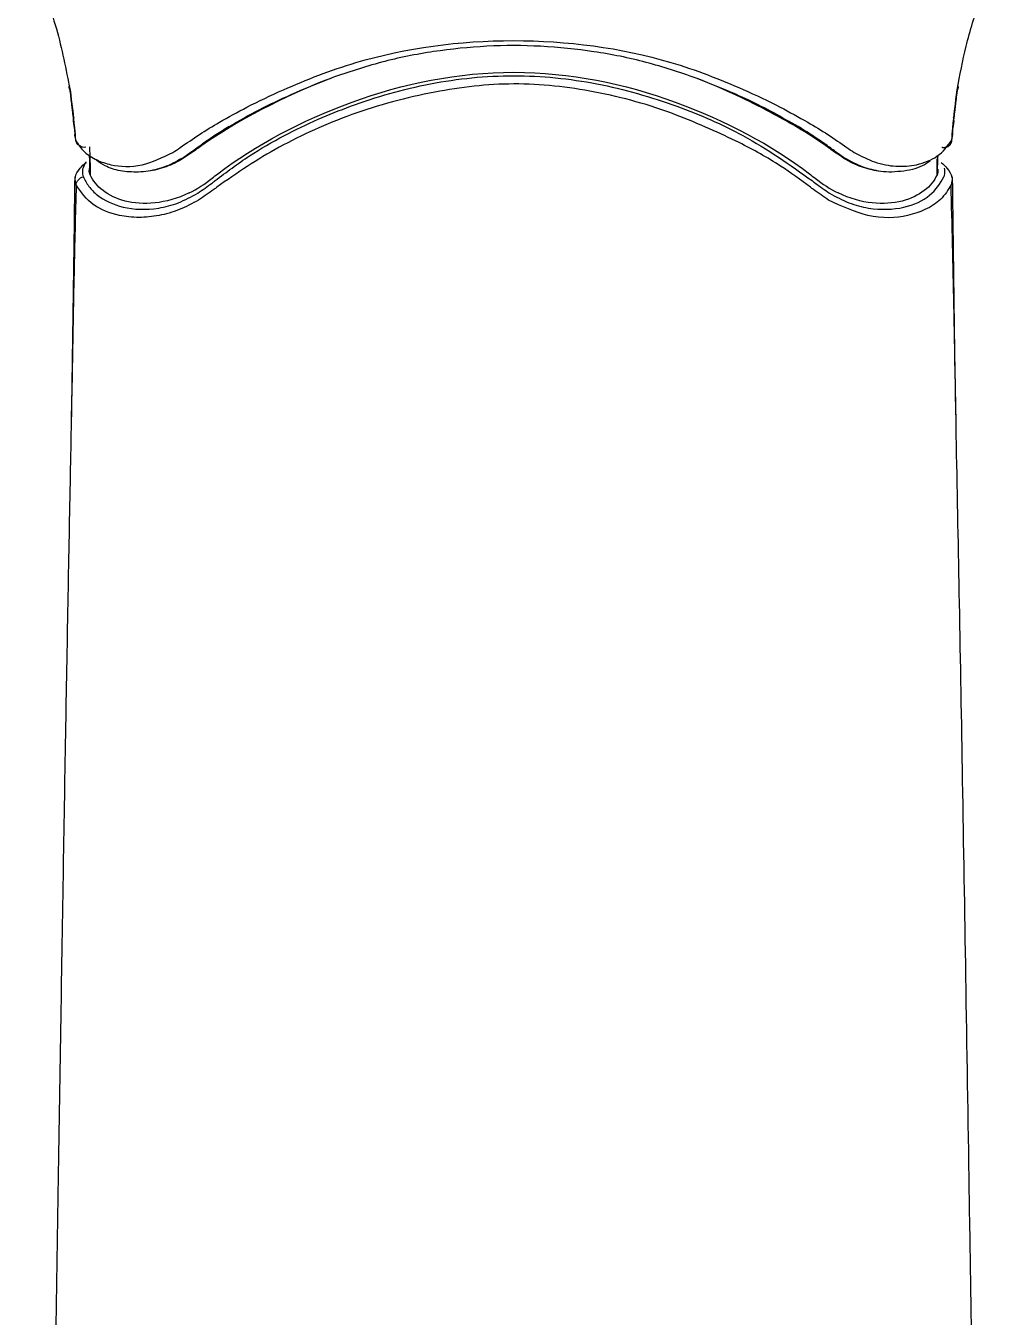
# Model space of a CAD drawing. Extents: x -3383 to -2963, y -4299 to -3705.
# Drawn here: x -3179.27 to -3172.42, y -4051.43 to -4042.36 of the extents above; entities that cross this region are included whole.
import ezdxf

# ---------------------------------------------------------------- set-up
doc = ezdxf.new("R2010")
doc.units = 0
doc.header["$LTSCALE"] = 7
doc.layers.add('6', color=7, linetype='CONTINUOUS')

msp = doc.modelspace()

# ---------------------------------------------------------------- linework, layer by layer
at = {"layer": '6', "color": 3, "linetype": 'Continuous'}
for p, q in [((-3178.10755, -4043.245948), (-3178.10755, -4043.253703)), ((-3173.585223, -4043.253727), (-3173.585223, -4043.245973))]:
    msp.add_line(p, q, dxfattribs=at)
at = {"layer": '6', "color": 7, "linetype": 'Continuous'}
for points, knots in [([(-3179.259215, -4041.868715), (-3179.245337, -4041.896867), (-3179.167294, -4042.060481), (-3179.047932, -4042.364447), (-3178.98936, -4042.666398), (-3178.961191, -4042.811621)], [0, 0, 0, 0, 0.09831707, 0.566338, 1, 1, 1, 1]), ([(-3177.911278, -4043.037611), (-3177.848299, -4043.002306), (-3177.706851, -4042.923014), (-3177.396578, -4042.77644), (-3176.791565, -4042.538373), (-3175.848682, -4042.4169), (-3174.906076, -4042.53746), (-3174.300195, -4042.774679), (-3173.98811, -4042.921837), (-3173.845088, -4043.002077), (-3173.781627, -4043.037681)], [0, 0, 0, 0, 0.05559331, 0.1248601, 0.25009844, 0.49967579, 0.74877783, 0.87377597, 0.94399225, 1, 1, 1, 1]), ([(-3174.564046, -4042.728421), (-3174.680434, -4042.689015), (-3174.912997, -4042.610277), (-3175.281095, -4042.537016), (-3175.65602, -4042.498576), (-3176.034216, -4042.498421), (-3176.409228, -4042.536572), (-3176.777493, -4042.609588), (-3177.010209, -4042.688233), (-3177.12668, -4042.727594)], [0, 0, 0, 0, 0.14310258, 0.28594102, 0.42862489, 0.57126382, 0.71396712, 0.85684337, 1, 1, 1, 1]), ([(-3177.942375, -4043.448605), (-3177.863446, -4043.389117), (-3177.712436, -4043.275303), (-3177.46654, -4043.133603), (-3177.228242, -4043.01889), (-3176.892111, -4042.883114), (-3176.434004, -4042.751427), (-3175.845907, -4042.691567), (-3175.257452, -4042.751398), (-3174.711833, -4042.910041), (-3174.189664, -4043.136289), (-3173.906127, -4043.337902), (-3173.750316, -4043.448694)], [0, 0, 0, 0, 0.07182012, 0.13740844, 0.19688594, 0.25042041, 0.37539385, 0.50031923, 0.62516879, 0.7500873, 0.86266611, 1, 1, 1, 1]), ([(-3177.923886, -4043.400812), (-3177.659143, -4043.198351), (-3177.337534, -4043.028898), (-3176.624215, -4042.766036), (-3176.234262, -4042.68705), (-3175.454219, -4042.687599), (-3175.067864, -4042.766238), (-3174.354722, -4043.029192), (-3174.034175, -4043.196429), (-3173.768793, -4043.400872)], [0, 0, 0, 0, 0.25, 0.25, 0.5, 0.5, 0.75, 0.75, 1, 1, 1, 1]), ([(-3173.762242, -4043.495251), (-3173.831026, -4043.444419), (-3173.985406, -4043.330332), (-3174.225505, -4043.196323), (-3174.476428, -4043.081308), (-3174.804509, -4042.940364), (-3175.265855, -4042.812746), (-3175.840555, -4042.747363), (-3176.419745, -4042.81663), (-3176.983862, -4042.968578), (-3177.418628, -4043.165657), (-3177.721485, -4043.347945), (-3177.860162, -4043.445647), (-3177.930513, -4043.495213)], [0, 0, 0, 0, 0.06304544, 0.1415007, 0.1933251, 0.25040962, 0.37733954, 0.50004197, 0.61937775, 0.74968201, 0.87477844, 0.93647433, 1, 1, 1, 1]), ([(-3177.843967, -4043.068465), (-3177.708463, -4042.986991), (-3177.563915, -4042.913059), (-3177.318384, -4042.803108), (-3177.223821, -4042.763776), (-3177.126651, -4042.727693)], [0, 0, 0, 0, 0.63257379, 0.63257379, 1, 1, 1, 1]), ([(-3173.653036, -4043.205006), (-3173.780868, -4043.114834), (-3173.919381, -4043.033162), (-3174.226013, -4042.87285), (-3174.389818, -4042.796748), (-3174.564047, -4042.728406)], [0, 0, 0, 0, 0.5, 0.5, 1, 1, 1, 1]), ([(-3173.848974, -4043.068511), (-3173.962159, -4043.004358), (-3174.181555, -4042.880006), (-3174.43928, -4042.777867), (-3174.564046, -4042.728421)], [0, 0, 0, 0, 0.51589791, 1, 1, 1, 1]), ([(-3178.934636, -4043.002669), (-3178.936207, -4043.007193), (-3178.942909, -4043.03278), (-3178.936139, -4043.057991), (-3178.930572, -4043.078726)], [0, 0, 0, 0, 0.17752942, 1, 1, 1, 1]), ([(-3178.186839, -4043.216344), (-3178.142929, -4043.18547), (-3178.055171, -4043.123768), (-3177.959269, -4043.066531), (-3177.911352, -4043.037934)], [0, 0, 0, 0, 0.50036286, 1, 1, 1, 1]), ([(-3177.844076, -4043.068721), (-3177.875573, -4043.088009), (-3177.939895, -4043.127401), (-3178.000308, -4043.169047), (-3178.031138, -4043.190301)], [0, 0, 0, 0, 0.48967249, 1, 1, 1, 1]), ([(-3173.656905, -4043.193661), (-3173.688561, -4043.171759), (-3173.750521, -4043.128891), (-3173.816611, -4043.088405), (-3173.848934, -4043.068604)], [0, 0, 0, 0, 0.51091153, 1, 1, 1, 1]), ([(-3173.781623, -4043.037842), (-3173.733671, -4043.066457), (-3173.637696, -4043.12373), (-3173.549877, -4043.185474), (-3173.505935, -4043.216368)], [0, 0, 0, 0, 0.49963637, 1, 1, 1, 1]), ([(-3172.762037, -4043.078729), (-3172.756455, -4043.057704), (-3172.749632, -4043.032001), (-3172.756735, -4043.006261), (-3172.758439, -4043.001587)], [0, 0, 0, 0, 0.81797188, 1, 1, 1, 1]), ([(-3178.922606, -4043.165441), (-3178.903974, -4043.19356), (-3178.868801, -4043.24664), (-3178.779199, -4043.304274), (-3178.650746, -4043.348797), (-3178.467412, -4043.359317), (-3178.311563, -4043.285417), (-3178.238404, -4043.250727)], [0, 0, 0, 0, 0.18758154, 0.35409906, 0.50004913, 0.76531394, 1, 1, 1, 1]), ([(-3173.45447, -4043.250659), (-3173.406735, -4043.27565), (-3173.307784, -4043.327456), (-3173.15545, -4043.353158), (-3173.00204, -4043.341222), (-3172.853361, -4043.279189), (-3172.799306, -4043.205304), (-3172.769742, -4043.164896)], [0, 0, 0, 0, 0.15411549, 0.31947358, 0.50077098, 0.72696763, 1, 1, 1, 1]), ([(-3172.770855, -4043.164708), (-3172.765648, -4043.147211), (-3172.760415, -4043.129626), (-3172.762217, -4043.110894), (-3172.762226, -4043.1108)], [0, 0, 0, 0, 0.99499343, 1, 1, 1, 1]), ([(-3178.918445, -4043.477654), (-3178.922376, -4043.460148), (-3178.930731, -4043.422944), (-3178.901647, -4043.369516), (-3178.863878, -4043.334702), (-3178.848933, -4043.321987)], [0, 0, 0, 0, 0.36110635, 0.76742036, 1, 1, 1, 1]), ([(-3178.848586, -4043.317838), (-3178.852579, -4043.323573), (-3178.865545, -4043.344489), (-3178.87412, -4043.367432), (-3178.874556, -4043.383911), (-3178.874522, -4043.386141)], [0, 0, 0, 0, 0.24486842, 0.89719309, 1, 1, 1, 1]), ([(-3178.480041, -4043.389239), (-3178.524026, -4043.388038), (-3178.611518, -4043.38565), (-3178.709193, -4043.350002), (-3178.759175, -4043.318716), (-3178.777627, -4043.30382)], [0, 0, 0, 0, 0.36616948, 0.72835237, 1, 1, 1, 1]), ([(-3178.160036, -4043.283004), (-3178.202124, -4043.307095), (-3178.286469, -4043.355374), (-3178.3698, -4043.373259), (-3178.411549, -4043.38222)], [0, 0, 0, 0, 0.49900945, 1, 1, 1, 1]), ([(-3178.164292, -4043.291843), (-3178.204545, -4043.316322), (-3178.245909, -4043.336124), (-3178.286873, -4043.351031), (-3178.329061, -4043.366383), (-3178.371117, -4043.376662), (-3178.411546, -4043.382217)], [0, 0, 0, 0, 0.49262228, 0.49262228, 0.49262228, 1, 1, 1, 1]), ([(-3173.28516, -4043.38169), (-3173.326201, -4043.372606), (-3173.408198, -4043.354458), (-3173.49105, -4043.30695), (-3173.532433, -4043.28322)], [0, 0, 0, 0, 0.50052009, 1, 1, 1, 1]), ([(-3173.285163, -4043.381687), (-3173.323849, -4043.376095), (-3173.363978, -4043.366184), (-3173.404247, -4043.351653), (-3173.445655, -4043.336712), (-3173.487489, -4043.316769), (-3173.528188, -4043.292044)], [0, 0, 0, 0, 0.49294805, 0.49294805, 0.49294805, 1, 1, 1, 1]), ([(-3172.920963, -4043.308293), (-3172.921044, -4043.30836), (-3172.953789, -4043.335312), (-3173.03964, -4043.380284), (-3173.154915, -4043.386351), (-3173.212651, -4043.389389)], [0, 0, 0, 0, 0.00123124, 0.49975366, 1, 1, 1, 1]), ([(-3172.844077, -4043.321762), (-3172.829024, -4043.334556), (-3172.791127, -4043.369449), (-3172.762001, -4043.422953), (-3172.770356, -4043.460156), (-3172.774288, -4043.477662)], [0, 0, 0, 0, 0.23368359, 0.63941553, 1, 1, 1, 1]), ([(-3178.928372, -4043.421804), (-3178.935396, -4043.994054), (-3178.943387, -4044.580043), (-3178.953225, -4045.169044), (-3178.953423, -4045.180884)], [0, 0, 0, 0, 0.97990108, 1, 1, 1, 1]), ([(-3178.868188, -4043.420862), (-3178.856539, -4043.444219), (-3178.833305, -4043.490805), (-3178.750348, -4043.571791), (-3178.598385, -4043.648554), (-3178.385745, -4043.657207), (-3178.201307, -4043.610882), (-3178.109189, -4043.561299), (-3178.063834, -4043.536887)], [0, 0, 0, 0, 0.12551776, 0.25034748, 0.49954073, 0.75089244, 0.87735182, 1, 1, 1, 1]), ([(-3178.124962, -4043.534442), (-3178.28799, -4043.61446), (-3178.450818, -4043.623921), (-3178.697086, -4043.559969), (-3178.783308, -4043.489826), (-3178.819063, -4043.407145)], [0, 0, 0, 0, 0.5, 0.5, 1, 1, 1, 1]), ([(-3173.629105, -4043.536808), (-3173.583803, -4043.561232), (-3173.492028, -4043.610712), (-3173.307766, -4043.65735), (-3173.097764, -4043.648418), (-3172.906932, -4043.558843), (-3172.852181, -4043.467177), (-3172.824593, -4043.420986)], [0, 0, 0, 0, 0.12254336, 0.24825319, 0.49896836, 0.74753066, 1, 1, 1, 1]), ([(-3172.873579, -4043.406943), (-3172.909387, -4043.489974), (-3172.996053, -4043.560152), (-3173.241994, -4043.623902), (-3173.40406, -4043.614879), (-3173.567961, -4043.534391)], [0, 0, 0, 0, 0.5, 0.5, 1, 1, 1, 1]), ([(-3172.867288, -4043.368918), (-3172.867031, -4043.371452), (-3172.866894, -4043.373964), (-3172.866879, -4043.376452), (-3172.866813, -4043.387058), (-3172.869018, -4043.397307), (-3172.873149, -4043.407046)], [0, 0, 0, 0, 0.19185328, 0.19185328, 0.19185328, 1, 1, 1, 1]), ([(-3172.740976, -4045.092936), (-3172.742166, -4045.023685), (-3172.751583, -4044.463879), (-3172.758882, -4043.907396), (-3172.764473, -4043.421397)], [0, 0, 0, 0, 0.12362584, 1, 1, 1, 1]), ([(-3178.918031, -4043.477549), (-3178.923295, -4043.683738), (-3178.93443, -4044.119869), (-3178.946438, -4044.819909), (-3178.96141, -4045.592719), (-3178.977659, -4046.44028), (-3178.99398, -4047.361787), (-3179.01071, -4048.357539), (-3179.028047, -4049.427478), (-3179.046326, -4050.571571), (-3179.06541, -4051.789654), (-3179.085127, -4053.081486), (-3179.105311, -4054.446787), (-3179.143076, -4057.073555), (-3179.202127, -4061.60417), (-3179.245884, -4065.645719), (-3179.271349, -4067.997743)], [0, 0, 0, 0, 0.02583934, 0.05465531, 0.0864555, 0.1212387, 0.15900259, 0.19974215, 0.24345174, 0.29012531, 0.33975594, 0.39233873, 0.44787162, 0.50635213, 0.71271626, 1, 1, 1, 1]), ([(-3178.058264, -4043.585194), (-3178.103456, -4043.609381), (-3178.195902, -4043.65886), (-3178.339146, -4043.697911), (-3178.482772, -4043.711927), (-3178.64562, -4043.693827), (-3178.822224, -4043.620983), (-3178.883883, -4043.528623), (-3178.917973, -4043.477559)], [0, 0, 0, 0, 0.11550633, 0.23628155, 0.36422519, 0.50126222, 0.72425562, 1, 1, 1, 1]), ([(-3172.774759, -4043.477567), (-3172.795846, -4043.513385), (-3172.835366, -4043.580517), (-3172.947883, -4043.653193), (-3173.109985, -4043.708982), (-3173.343554, -4043.720567), (-3173.541281, -4043.628584), (-3173.634522, -4043.585209)], [0, 0, 0, 0, 0.19096154, 0.35790558, 0.50157978, 0.76496527, 1, 1, 1, 1]), ([(-3172.421421, -4067.997743), (-3172.434821, -4066.740682), (-3172.459878, -4064.390091), (-3172.498351, -4061.10692), (-3172.533459, -4058.317953), (-3172.565116, -4055.990194), (-3172.593851, -4054.002293), (-3172.620438, -4052.2308), (-3172.646078, -4050.590276), (-3172.670193, -4049.081283), (-3172.692868, -4047.704236), (-3172.714376, -4046.45882), (-3172.736754, -4045.345982), (-3172.753036, -4044.362375), (-3172.767826, -4043.75836), (-3172.774702, -4043.477557)], [0, 0, 0, 0, 0.15358738, 0.28719456, 0.40059835, 0.49366537, 0.57098136, 0.64305572, 0.70988366, 0.77145477, 0.82775346, 0.87876586, 0.92447998, 0.96489124, 1, 1, 1, 1])]:
    msp.add_open_spline(points, degree=3, knots=knots, dxfattribs=at)
at = {"layer": '6', "color": 3, "linetype": 'Continuous'}
for points, knots in [([(-3172.7315, -4042.811538), (-3172.712894, -4042.708345), (-3172.673547, -4042.490122), (-3172.568687, -4042.165856), (-3172.474163, -4041.949014), (-3172.417763, -4041.837363), (-3172.416197, -4041.834273)], [0, 0, 0, 0, 0.29528028, 0.62443297, 0.98959777, 1, 1, 1, 1]), ([(-3172.824138, -4043.42108), (-3172.820739, -4043.407468), (-3172.815894, -4043.38806), (-3172.820088, -4043.367385), (-3172.822016, -4043.361133)], [0, 0, 0, 0, 0.70139635, 1, 1, 1, 1])]:
    msp.add_open_spline(points, degree=3, knots=knots, dxfattribs=at)
at = {"layer": '6', "color": 7, "linetype": 'Continuous'}
for points, degree in [([(-3178.965349, -4042.776809), (-3178.971293, -4042.789619), (-3178.970154, -4042.801462), (-3178.961191, -4042.811621)], 3), ([(-3178.963363, -4042.804539), (-3178.934814, -4043.046469)], 1), ([(-3178.961203, -4042.81161), (-3178.948333, -4042.90017), (-3178.937922, -4042.989276), (-3178.930572, -4043.078726)], 3), ([(-3177.126679, -4042.727581), (-3177.474345, -4042.863743), (-3177.781812, -4043.025374), (-3178.036288, -4043.202592)], 3), ([(-3172.762037, -4043.078729), (-3172.75468, -4042.989281), (-3172.744359, -4042.900105), (-3172.731497, -4042.811534)], 3), ([(-3172.757814, -4043.046497), (-3172.72575, -4042.77401)], 1), ([(-3172.731382, -4042.811487), (-3172.722453, -4042.801423), (-3172.721362, -4042.78963), (-3172.727363, -4042.776841)], 3), ([(-3178.933111, -4043.057829), (-3178.925975, -4043.130694)], 1), ([(-3172.766157, -4043.130318), (-3172.757936, -4043.043886)], 1), ([(-3178.930654, -4043.124462), (-3178.923706, -4043.15271)], 1), ([(-3178.850585, -4043.213452), (-3178.880074, -4043.220851), (-3178.920195, -4043.193244), (-3178.921166, -4043.164906)], 3), ([(-3178.921051, -4043.163506), (-3178.915198, -4043.187305)], 1), ([(-3178.107547, -4043.253696), (-3178.126462, -4043.266412), (-3178.145377, -4043.279127), (-3178.164292, -4043.291843)], 3), ([(-3178.10755, -4043.245948), (-3178.124948, -4043.258235), (-3178.142346, -4043.270523), (-3178.159745, -4043.282811)], 3), ([(-3178.10755, -4043.245948), (-3178.082632, -4043.227157), (-3178.057234, -4043.208659), (-3178.031351, -4043.190447)], 3), ([(-3178.036276, -4043.202588), (-3178.060033, -4043.219624), (-3178.08379, -4043.23666), (-3178.107547, -4043.253696)], 3), ([(-3173.585223, -4043.245973), (-3173.608359, -4043.229072), (-3173.631494, -4043.21217), (-3173.65463, -4043.195269)], 3), ([(-3173.585226, -4043.253721), (-3173.6074, -4043.237788), (-3173.629575, -4043.221856), (-3173.651749, -4043.205924)], 3), ([(-3173.528188, -4043.292044), (-3173.547201, -4043.27927), (-3173.566213, -4043.266495), (-3173.585226, -4043.253721)], 3), ([(-3173.532904, -4043.282916), (-3173.550344, -4043.270602), (-3173.567783, -4043.258287), (-3173.585223, -4043.245973)], 3), ([(-3172.870262, -4043.375284), (-3172.866446, -4043.268931)], 1), ([(-3178.819494, -4043.407248), (-3178.826483, -4043.390852), (-3178.827704, -4043.372887), (-3178.822721, -4043.354258)], 3), ([(-3178.825923, -4043.279425), (-3178.822471, -4043.375274)], 1), ([(-3178.91846, -4043.477603), (-3178.917866, -4043.453795), (-3178.893561, -4043.426228), (-3178.868616, -4043.421026)], 3), ([(-3178.411549, -4043.38222), (-3178.434379, -4043.384559), (-3178.45721, -4043.386899), (-3178.480041, -4043.389239)], 3), ([(-3178.124958, -4043.534434), (-3178.069634, -4043.507227), (-3178.014734, -4043.472407), (-3177.962879, -4043.431164)], 3), ([(-3177.962879, -4043.431165), (-3177.949873, -4043.421024), (-3177.936867, -4043.410884), (-3177.923861, -4043.400744)], 3), ([(-3173.768799, -4043.400854), (-3173.75583, -4043.410966), (-3173.742861, -4043.421078), (-3173.729892, -4043.43119)], 3), ([(-3173.729892, -4043.431189), (-3173.678084, -4043.472394), (-3173.623238, -4043.507187), (-3173.567966, -4043.534382)], 3), ([(-3173.212651, -4043.389389), (-3173.236821, -4043.386823), (-3173.260991, -4043.384256), (-3173.28516, -4043.38169)], 3)]:
    msp.add_open_spline(points, degree=degree, dxfattribs=at)
at = {"layer": '6', "color": 3, "linetype": 'Continuous'}
for points in [[(-3178.929705, -4043.079822), (-3178.927088, -4043.108211), (-3178.92477, -4043.136635), (-3178.922767, -4043.165086)], [(-3172.769742, -4043.164896), (-3172.767754, -4043.136793), (-3172.765472, -4043.108706), (-3172.762905, -4043.080645)], [(-3178.8245, -4043.212111), (-3178.821353, -4043.276911), (-3178.819721, -4043.341772), (-3178.81929, -4043.406618)], [(-3178.238456, -4043.250597), (-3178.221251, -4043.239179), (-3178.204045, -4043.227761), (-3178.186839, -4043.216344)], [(-3173.505935, -4043.216368), (-3173.488765, -4043.227764), (-3173.471595, -4043.23916), (-3173.454425, -4043.250556)], [(-3172.873443, -4043.406627), (-3172.873197, -4043.369673), (-3172.872562, -4043.332713), (-3172.871478, -4043.295762)], [(-3178.874522, -4043.386141), (-3178.874336, -4043.397994), (-3178.87149, -4043.409475), (-3178.868644, -4043.420955)], [(-3177.962879, -4043.465189), (-3177.956072, -4043.4596), (-3177.949228, -4043.454043), (-3177.942348, -4043.448519)], [(-3173.750343, -4043.448608), (-3173.74349, -4043.454111), (-3173.736673, -4043.459646), (-3173.729892, -4043.465213)], [(-3178.063834, -4043.536888), (-3178.030183, -4043.512988), (-3177.996531, -4043.489088), (-3177.962879, -4043.465189)], [(-3177.951086, -4043.511175), (-3177.986827, -4043.535814), (-3178.022569, -4043.560454), (-3178.05831, -4043.585093)], [(-3177.93055, -4043.495177), (-3177.937395, -4043.500509), (-3177.94424, -4043.505842), (-3177.951086, -4043.511175)], [(-3173.741685, -4043.5112), (-3173.748525, -4043.505871), (-3173.755365, -4043.500543), (-3173.762205, -4043.495214)], [(-3173.634476, -4043.585108), (-3173.670212, -4043.560472), (-3173.705949, -4043.535836), (-3173.741685, -4043.5112)], [(-3173.729892, -4043.465213), (-3173.696296, -4043.489078), (-3173.662701, -4043.512943), (-3173.629105, -4043.536807)]]:
    msp.add_open_spline(points, degree=3, dxfattribs=at)
at = {"layer": '6', "color": 7, "linetype": 'Continuous'}
msp.add_rational_spline([(-3172.840254, -4043.213413), (-3172.772134, -4043.230544), (-3172.769742, -4043.164896)], [1, 0.647951136003, 1], degree=2, dxfattribs=at)

doc.saveas('drawing.dxf')
